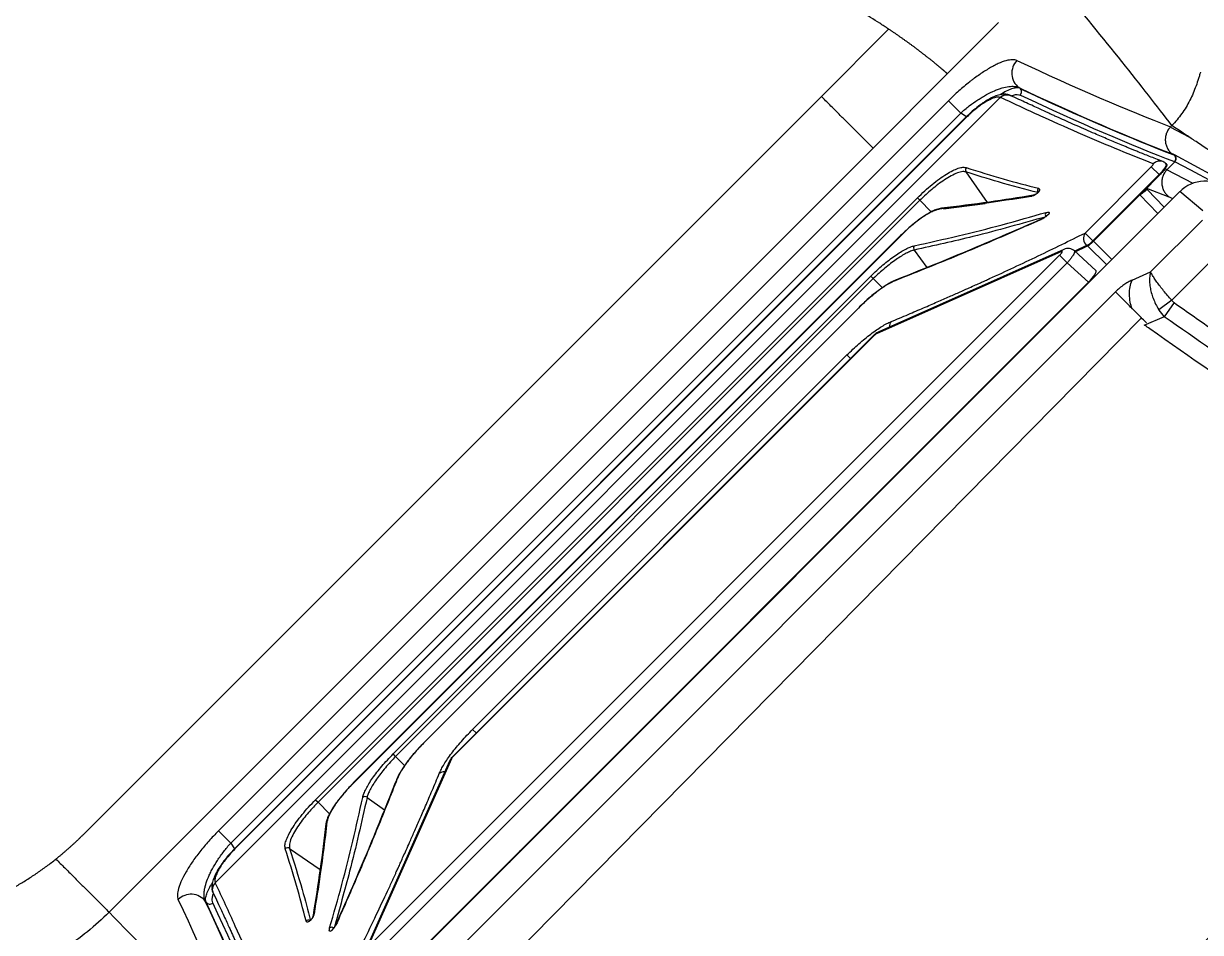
# Model space of a CAD drawing. Extents: x 527 to 611, y 788 to 934.
# Drawn here: x 585.13 to 601.4, y 815.49 to 828.06 of the extents above; entities that cross this region are included whole.
import ezdxf

# ---------------------------------------------------------------- set-up
doc = ezdxf.new("R2010")
doc.units = 0
doc.header["$MEASUREMENT"] = 0
doc.layers.add('1', color=4, linetype='Continuous')
doc.layers.add('GEOMETRY', color=4, linetype='Continuous', lineweight=25)

# ---------------------------------------------------------------- blocks, each defined once
blk = doc.blocks.new('2026_FLASH')
at = {"layer": 'GEOMETRY'}
for p, q in [((70.821, 24.052), (71.53, 24.761)), ((70.01, 24.669), (69.08, 23.738)), ((70.821, 24.052), (69.794, 23.024)), ((71.824, 23.85), (71.812, 23.859)), ((69.08, 23.738), (58.871, 13.53)), ((60.696, 12.866), (71.554, 23.724)), ((70.837, 23.678), (60.742, 13.583)), ((71.007, 23.508), (70.837, 23.678)), ((71.695, 23.751), (71.681, 23.756)), ((71.007, 23.508), (60.912, 13.413)), ((71.084, 23.454), (60.966, 13.336)), ((71.087, 23.451), (60.969, 13.333)), ((71.085, 23.454), (71.007, 23.508)), ((71.087, 23.451), (71.084, 23.454)), ((74.176, 23.169), (73.905, 23.314)), ((73.925, 23.335), (73.908, 23.318)), ((69.794, 23.024), (59.229, 12.459)), ((73.836, 22.816), (73.843, 22.81)), ((73.856, 22.798), (73.846, 22.808)), ((73.86, 22.727), (73.967, 22.834)), ((73.955, 22.93), (73.934, 22.942)), ((71.079, 22.694), (71.373, 22.273)), ((72.728, 21.849), (73.642, 22.764)), ((73.75, 22.657), (72.835, 21.742)), ((73.756, 22.65), (73.523, 22.416)), ((73.75, 22.657), (73.642, 22.764)), ((73.756, 22.65), (73.75, 22.657)), ((73.832, 22.738), (73.86, 22.727)), ((74.221, 22.533), (73.856, 22.723)), ((73.576, 22.47), (73.886, 22.351)), ((74.036, 22.421), (61.999, 10.384)), ((62.085, 14.013), (70.407, 22.335)), ((70.441, 22.301), (62.119, 13.979)), ((70.407, 22.335), (70.441, 22.301)), ((70.441, 22.301), (70.6, 22.142)), ((73.497, 22.391), (72.842, 21.735)), ((73.5, 22.387), (73.483, 22.378)), ((73.733, 22.118), (73.484, 22.377)), ((73.523, 22.416), (73.497, 22.391)), ((73.527, 22.403), (73.5, 22.387)), ((73.821, 22.206), (73.584, 22.452)), ((73.938, 22.323), (73.886, 22.351)), ((74.355, 22.156), (74.036, 22.421)), ((70.768, 22.184), (71.343, 22.258)), ((72.207, 22.096), (72.195, 22.085)), ((73.633, 21.312), (74.349, 22.027)), ((70.175, 21.813), (62.607, 14.245)), ((70.177, 21.812), (62.608, 14.243)), ((70.176, 21.813), (70.177, 21.812)), ((72.728, 21.849), (72.835, 21.742)), ((72.748, 21.676), (72.586, 21.597)), ((72.727, 21.653), (72.596, 21.588)), ((72.757, 21.667), (72.727, 21.653)), ((72.757, 21.667), (72.748, 21.676)), ((72.759, 21.67), (73.026, 21.411)), ((72.835, 21.742), (72.842, 21.735)), ((72.842, 21.735), (73.096, 21.481)), ((74.771, 21.766), (73.925, 20.92)), ((62.878, 12.045), (72.375, 21.542)), ((72.399, 21.595), (69.84, 20.454)), ((72.434, 21.623), (69.875, 20.482)), ((70.363, 21.613), (70.536, 21.372)), ((72.375, 21.542), (72.479, 21.439)), ((72.877, 21.332), (72.579, 21.603)), ((72.479, 21.439), (62.981, 11.941)), ((72.774, 21.17), (72.479, 21.439)), ((63.158, 14.646), (69.764, 21.252)), ((69.798, 21.218), (63.192, 14.612)), ((63.25, 11.646), (72.774, 21.17)), ((69.798, 21.218), (69.764, 21.252)), ((69.798, 21.218), (69.923, 21.093)), ((72.837, 21.222), (72.828, 21.23)), ((73.376, 21.199), (73.633, 21.312)), ((73.147, 21.035), (63.385, 11.273)), ((72.62, 21.005), (72.615, 21.011)), ((72.576, 20.972), (72.581, 20.966)), ((73.925, 20.92), (73.745, 20.789)), ((73.958, 20.887), (73.821, 20.692)), ((69.591, 20.812), (63.594, 14.815)), ((69.592, 20.81), (63.595, 14.813)), ((69.592, 20.81), (69.591, 20.812)), ((73.821, 20.692), (73.54, 20.568)), ((73.498, 20.665), (63.845, 10.869)), ((72.176, 20.561), (72.156, 20.553)), ((69.816, 20.446), (63.974, 14.604)), ((69.818, 20.443), (63.977, 14.602)), ((69.818, 20.443), (69.816, 20.446)), ((69.875, 20.482), (69.848, 20.469)), ((64.257, 14.986), (69.434, 20.163)), ((69.483, 20.114), (69.434, 20.163)), ((71.667, 20.051), (71.649, 20.045)), ((71.286, 19.671), (71.258, 19.655)), ((71.271, 19.667), (71.296, 19.681)), ((71.143, 19.528), (71.115, 19.511)), ((70.239, 18.624), (70.233, 18.63)), ((70.283, 18.668), (70.278, 18.674)), ((64.306, 14.937), (64.257, 14.986)), ((63.595, 14.813), (63.594, 14.815)), ((63.938, 14.545), (62.797, 11.986)), ((63.966, 14.58), (62.825, 12.021)), ((63.192, 14.612), (63.158, 14.646)), ((63.192, 14.612), (63.317, 14.488)), ((63.951, 14.572), (63.938, 14.545)), ((63.974, 14.604), (63.977, 14.602)), ((62.607, 14.244), (62.608, 14.243)), ((65.796, 14.181), (65.79, 14.187)), ((62.085, 14.013), (62.119, 13.979)), ((62.797, 14.046), (63.036, 13.875)), ((65.752, 14.137), (65.746, 14.142)), ((62.119, 13.979), (62.278, 13.82)), ((60.742, 13.583), (60.912, 13.413)), ((60.912, 13.413), (60.966, 13.335)), ((60.969, 13.333), (60.966, 13.336)), ((61.726, 13.341), (62.147, 13.047)), ((64.909, 13.305), (64.892, 13.277)), ((64.775, 13.171), (64.761, 13.146)), ((60.696, 12.866), (60.698, 12.861)), ((62.141, 12.933), (62.151, 12.995)), ((60.665, 12.737), (60.671, 12.724)), ((64.375, 12.771), (64.369, 12.753)), ((60.561, 12.608), (60.57, 12.595)), ((62.33, 12.231), (62.31, 12.211)), ((63.859, 12.244), (63.867, 12.264))]:
    blk.add_line(p, q, dxfattribs=at)
at = {"layer": 'GEOMETRY', "flags": 128}
for points in [[(74.732, 22.515), (74.688, 22.539), (74.509, 22.634), (73.962, 22.928)], [(74.496, 22.552), (74.191, 22.716), (73.968, 22.835), (73.968, 22.835)], [(69.848, 20.469), (69.832, 20.458), (69.818, 20.443)], [(63.977, 14.602), (63.962, 14.588), (63.951, 14.572)]]:
    blk.add_lwpolyline(points, dxfattribs=at)
at = {"layer": 'GEOMETRY'}
for centre, radius, start, end in [((71.964, 24.058), 0.251, 135.6124, 232.5361), ((71.786, 23.8), 0.0627, 315.6124, 52.5408), ((71.443, 23.648), 0.0662, 118.7627, 150.3318), ((73.758, 22.722), 0.122, 68.6692, 136.3608), ((73.918, 22.88), 0.0628, 315.5441, 53.6233), ((71.12, 22.721), 0.0482, 136.8445, 213.7774), ((72.118, 22.434), 0.0482, 136.8769, 209.1444), ((72.015, 22.329), 0.0413, 98.104, 139.7005), ((70.744, 22.151), 0.0408, 97.1686, 140.5378), ((72.127, 22.006), 0.0343, 103.7973, 142.5577), ((72.225, 22.104), 0.0493, 141.9486, 216.6999), ((72.837, 21.774), 0.133, 145.5751, 227.9224), ((70.404, 21.642), 0.0501, 142.5032, 215.5559), ((72.598, 21.964), 0.325, 297.5954, 316.967), ((72.472, 21.54), 0.0916, 115.0458, 142.6296), ((70.128, 21.17), 0.0339, 105.0253, 143.8516), ((70.14, 20.555), 0.119, 144.1584, 183.4124), ((69.905, 20.357), 0.125, 116.868, 135), ((70.038, 20.01), 0.486, 114.1096, 116.9326), ((69.913, 20.398), 0.0915, 114.1578, 142.6364), ((64.022, 14.507), 0.0915, 127.3636, 155.8422), ((64.063, 14.515), 0.125, 135, 153.132), ((64.41, 14.382), 0.486, 153.0674, 155.8904), ((63.865, 14.28), 0.119, 86.5876, 125.8416), ((63.235, 14.277), 0.0339, 126.1481, 165.0127), ((62.768, 14.006), 0.0501, 54.4441, 127.4968), ((62.269, 13.676), 0.0409, 129.5302, 172.6987), ((61.699, 13.3), 0.0482, 56.2226, 133.1555), ((60.772, 12.977), 0.0662, 119.6682, 151.2375), ((60.362, 12.456), 0.251, 37.4639, 134.3876), ((60.62, 12.634), 0.0627, 217.4592, 314.3876), ((62.091, 12.405), 0.0413, 130.3008, 171.6766), ((61.986, 12.302), 0.0482, 61.0626, 133.1216), ((62.311, 12.202), 0.0493, 53.3108, 128.0458), ((62.409, 12.299), 0.0343, 127.427, 166.7701)]:
    blk.add_arc(centre, radius, start, end, dxfattribs=at)
for centre, major_axis, ratio, start_param, end_param in [((-11.01, 84.019), (87.337, -61.039), 0.051723, 5.993439, 6.080707), ((-11.153, 83.814), (87.514, -61.216), 0.051607, 5.993481, 6.080501), ((-11.199, 83.845), (87.566, -61.253), 0.051607, 5.993814, 6.081316), ((-11.234, 83.794), (87.61, -61.297), 0.051579, 5.993825, 6.081326), ((74.444, 22.023), (-0.439, 0.364), 0.920287, 4.801709, 6.198207), ((72.744, 21.199), (0.133, 0.133), 0.221015, 4.713636, 6.293464), ((0.401, 95.43), (-61.039, 87.337), 0.051723, 3.344071, 3.431339), ((0.605, 95.573), (-61.216, 87.514), 0.051607, 3.344276, 3.431297), ((0.575, 95.619), (-61.253, 87.566), 0.051607, 3.343462, 3.430964), ((0.626, 95.654), (-61.297, 87.61), 0.051579, 3.343451, 3.430953)]:
    blk.add_ellipse(centre, major_axis=major_axis, ratio=ratio, start_param=start_param, end_param=end_param, dxfattribs=at)
for points, knots in [([(70.01, 24.669), (69.989, 24.682), (69.969, 24.696), (69.928, 24.723), (69.907, 24.736), (69.845, 24.776), (69.803, 24.802), (69.719, 24.853), (69.677, 24.878), (69.593, 24.928), (69.55, 24.952), (69.422, 25.024), (69.335, 25.07), (69.161, 25.16), (69.073, 25.203), (68.896, 25.286), (68.806, 25.326), (68.625, 25.402), (68.533, 25.439), (68.35, 25.51), (68.257, 25.545), (68.073, 25.615), (67.981, 25.651), (67.706, 25.757), (67.522, 25.827), (67.154, 25.968), (66.97, 26.039), (66.418, 26.251), (66.05, 26.392), (64.946, 26.815), (64.21, 27.098), (63.107, 27.521), (62.739, 27.662), (62.187, 27.874), (62.003, 27.944), (61.727, 28.05), (61.635, 28.085), (61.451, 28.156), (61.359, 28.192), (61.267, 28.227)], [0, 0, 0, 0, 0.007813, 0.007813, 0.015625, 0.015625, 0.03125, 0.03125, 0.046875, 0.046875, 0.0625, 0.0625, 0.09375, 0.09375, 0.125, 0.125, 0.15625, 0.15625, 0.1875, 0.1875, 0.21875, 0.21875, 0.25, 0.25, 0.3125, 0.3125, 0.375, 0.375, 0.5, 0.5, 0.75, 0.75, 0.875, 0.875, 0.9375, 0.9375, 0.96875, 0.96875, 1, 1, 1, 1]), ([(70.821, 24.052), (70.82, 24.053), (70.817, 24.056), (70.812, 24.06), (70.806, 24.065), (70.801, 24.069), (70.795, 24.074), (70.789, 24.08), (70.782, 24.085), (70.776, 24.091), (70.769, 24.097), (70.762, 24.103), (70.754, 24.109), (70.747, 24.116), (70.739, 24.122), (70.73, 24.129), (70.722, 24.136), (70.713, 24.144), (70.704, 24.151), (70.695, 24.159), (70.685, 24.167), (70.675, 24.175), (70.665, 24.183), (70.655, 24.192), (70.644, 24.201), (70.634, 24.209), (70.623, 24.218), (70.611, 24.228), (70.6, 24.237), (70.588, 24.247), (70.576, 24.256), (70.563, 24.266), (70.551, 24.276), (70.538, 24.286), (70.525, 24.296), (70.512, 24.306), (70.499, 24.317), (70.485, 24.327), (70.471, 24.338), (70.457, 24.349), (70.443, 24.36), (70.429, 24.371), (70.414, 24.382), (70.4, 24.393), (70.385, 24.404), (70.37, 24.415), (70.355, 24.427), (70.339, 24.438), (70.324, 24.449), (70.308, 24.461), (70.292, 24.472), (70.276, 24.484), (70.261, 24.495), (70.244, 24.507), (70.228, 24.519), (70.212, 24.53), (70.195, 24.542), (70.179, 24.553), (70.162, 24.565), (70.146, 24.577), (70.129, 24.588), (70.112, 24.6), (70.095, 24.611), (70.078, 24.623), (70.061, 24.634), (70.044, 24.646), (70.027, 24.657), (70.016, 24.665), (70.01, 24.669)], [0, 0, 0, 0, 0.015154, 0.030307, 0.045461, 0.060614, 0.075768, 0.090921, 0.106074, 0.121227, 0.13638, 0.151533, 0.166685, 0.181837, 0.196988, 0.212139, 0.227289, 0.242439, 0.257589, 0.272738, 0.287888, 0.303037, 0.318187, 0.333336, 0.348485, 0.363633, 0.378782, 0.393931, 0.40908, 0.424229, 0.439379, 0.45453, 0.469682, 0.484835, 0.499989, 0.515145, 0.530302, 0.545459, 0.560618, 0.575777, 0.590937, 0.606097, 0.621256, 0.636414, 0.651572, 0.666728, 0.681884, 0.69704, 0.712194, 0.727347, 0.742499, 0.757649, 0.772797, 0.787944, 0.803091, 0.818236, 0.833382, 0.848527, 0.863672, 0.878816, 0.893961, 0.909106, 0.924251, 0.939398, 0.954546, 0.969696, 0.984847, 1, 1, 1, 1]), ([(71.785, 24.233), (71.767, 24.242), (71.746, 24.245), (71.707, 24.244), (71.694, 24.243), (71.672, 24.24), (71.664, 24.238), (71.649, 24.235), (71.641, 24.233), (71.6, 24.221), (71.564, 24.208), (71.507, 24.182), (71.487, 24.172), (71.446, 24.151), (71.425, 24.139), (71.36, 24.102), (71.315, 24.073), (71.246, 24.025), (71.222, 24.009), (71.186, 23.982), (71.174, 23.973), (71.15, 23.954), (71.138, 23.945), (71.078, 23.897), (71.029, 23.857), (70.957, 23.792), (70.933, 23.77), (70.885, 23.724), (70.861, 23.701), (70.837, 23.678)], [0, 0, 0, 0, 0.125, 0.125, 0.1875, 0.1875, 0.21875, 0.21875, 0.25, 0.25, 0.375, 0.375, 0.4375, 0.4375, 0.5, 0.5, 0.625, 0.625, 0.6875, 0.6875, 0.71875, 0.71875, 0.75, 0.75, 0.875, 0.875, 0.9375, 0.9375, 1, 1, 1, 1]), ([(74.322, 24.075), (74.321, 24.07), (74.317, 24.057), (74.308, 24.027), (74.29, 23.967), (74.25, 23.847), (74.179, 23.682), (74.068, 23.496), (73.976, 23.385), (73.925, 23.335)], [0.5076981, 0.5076981, 0.5076981, 0.5076981, 0.515625, 0.53125, 0.5625, 0.625, 0.75, 0.875, 1, 1, 1, 1]), ([(71.007, 23.508), (71.026, 23.525), (71.045, 23.542), (71.085, 23.575), (71.105, 23.591), (71.165, 23.637), (71.205, 23.665), (71.265, 23.704), (71.285, 23.717), (71.325, 23.74), (71.344, 23.752), (71.402, 23.783), (71.44, 23.801), (71.494, 23.824), (71.512, 23.832), (71.547, 23.844), (71.564, 23.85), (71.613, 23.864), (71.644, 23.871), (71.687, 23.876), (71.701, 23.877), (71.727, 23.878), (71.739, 23.877), (71.774, 23.874), (71.794, 23.868), (71.812, 23.859)], [0, 0, 0, 0, 0.0625, 0.0625, 0.125, 0.125, 0.25, 0.25, 0.3125, 0.3125, 0.375, 0.375, 0.5, 0.5, 0.5625, 0.5625, 0.625, 0.625, 0.75, 0.75, 0.8125, 0.8125, 0.875, 0.875, 1, 1, 1, 1]), ([(71.684, 23.756), (71.666, 23.76), (71.628, 23.771), (71.564, 23.765), (71.491, 23.746), (71.438, 23.72), (71.411, 23.706)], [0, 0, 0, 0, 0.2173476, 0.4572033, 0.7182818, 1, 1, 1, 1]), ([(71.824, 23.85), (71.812, 23.853), (71.786, 23.86), (71.728, 23.849), (71.657, 23.821), (71.597, 23.79), (71.559, 23.765), (71.55, 23.759)], [0, 0, 0, 0, 0.2308626, 0.4686105, 0.6992322, 0.9364796, 1, 1, 1, 1]), ([(71.554, 23.724), (71.565, 23.734), (71.584, 23.75), (71.614, 23.761), (71.638, 23.764), (71.662, 23.763), (71.675, 23.758), (71.682, 23.756)], [0, 0, 0, 0, 0.326029, 0.501643, 0.681015, 0.860387, 1, 1, 1, 1]), ([(71.705, 23.746), (71.715, 23.75), (71.748, 23.762), (71.792, 23.767), (71.818, 23.76), (71.831, 23.756)], [0, 0, 0, 0, 0.1814672, 0.5848734, 1, 1, 1, 1]), ([(71.411, 23.706), (71.386, 23.692), (71.335, 23.663), (71.252, 23.603), (71.167, 23.534), (71.111, 23.481), (71.084, 23.454)], [0, 0, 0, 0, 0.250944, 0.500833, 0.749974, 1, 1, 1, 1]), ([(71.385, 23.681), (71.36, 23.666), (71.309, 23.637), (71.229, 23.578), (71.154, 23.515), (71.11, 23.472), (71.087, 23.451)], [0, 0, 0, 0, 0.280004, 0.559321, 0.77951, 1, 1, 1, 1]), ([(71.554, 23.724), (71.543, 23.726), (71.521, 23.73), (71.467, 23.72), (71.416, 23.696), (71.385, 23.681)], [0, 0, 0, 0, 0.280482, 0.560569, 1, 1, 1, 1]), ([(71.559, 23.722), (71.558, 23.722), (71.556, 23.723), (71.554, 23.724), (71.554, 23.724)], [0, 0, 0, 0, 0.56, 1, 1, 1, 1]), ([(71.559, 23.722), (71.571, 23.732), (71.589, 23.748), (71.62, 23.758), (71.644, 23.762), (71.669, 23.759), (71.687, 23.756), (71.694, 23.751), (71.695, 23.75)], [0, 0, 0, 0, 0.30765, 0.473334, 0.642556, 0.811778, 0.977462, 1, 1, 1, 1]), ([(73.67, 22.807), (73.517, 22.867), (73.211, 22.987), (72.701, 23.203), (72.156, 23.444), (71.758, 23.629), (71.559, 23.722)], [0, 0, 0, 0, 0.248503, 0.497997, 0.748504, 1, 1, 1, 1]), ([(73.803, 22.836), (73.77, 22.849), (73.709, 22.872), (73.621, 22.907), (73.543, 22.938), (73.475, 22.965), (73.418, 22.989), (73.367, 23.009), (73.32, 23.029), (73.273, 23.048), (73.182, 23.086), (73.046, 23.143), (72.884, 23.213), (72.74, 23.275), (72.62, 23.328), (72.502, 23.381), (72.411, 23.421), (72.344, 23.451), (72.295, 23.473), (72.238, 23.5), (72.171, 23.53), (72.094, 23.565), (72.009, 23.605), (71.913, 23.649), (71.808, 23.698), (71.734, 23.733), (71.695, 23.751)], [0, 0, 0, 0, 0.0536635, 0.1014131, 0.1432487, 0.1791703, 0.2091778, 0.2335598, 0.2573987, 0.2815323, 0.3059607, 0.3949928, 0.4843674, 0.5412425, 0.5981056, 0.6526238, 0.7030561, 0.7208013, 0.7422546, 0.7676801, 0.7970778, 0.8304478, 0.8670883, 0.9075605, 0.9518644, 1, 1, 1, 1]), ([(73.905, 23.314), (73.893, 23.301), (73.882, 23.287), (73.864, 23.256), (73.856, 23.24), (73.844, 23.206), (73.84, 23.189), (73.837, 23.162), (73.836, 23.153), (73.836, 23.136), (73.836, 23.118), (73.838, 23.101), (73.842, 23.083), (73.844, 23.075), (73.851, 23.05), (73.858, 23.034), (73.87, 23.011), (73.875, 23.004), (73.885, 22.989), (73.89, 22.983), (73.901, 22.97), (73.907, 22.964), (73.917, 22.955), (73.92, 22.953), (73.927, 22.947), (73.93, 22.945), (73.934, 22.942)], [0, 0, 0, 0, 0.125, 0.125, 0.25, 0.25, 0.375, 0.375, 0.4375, 0.4375, 0.5, 0.5625, 0.5625, 0.625, 0.625, 0.75, 0.75, 0.8125, 0.8125, 0.875, 0.875, 0.9375, 0.9375, 0.96875, 0.96875, 1, 1, 1, 1]), ([(74.177, 23.169), (74.172, 23.172), (74.141, 23.192), (74.057, 23.248), (73.978, 23.3), (73.925, 23.335)], [0.8012468, 0.8012468, 0.8012468, 0.8012468, 0.8125, 0.875, 1, 1, 1, 1]), ([(75.152, 22.518), (75.062, 22.578), (74.862, 22.71), (74.612, 22.877), (74.4, 23.02), (74.273, 23.105), (74.198, 23.154), (74.177, 23.169)], [0.043213, 0.043213, 0.043213, 0.043213, 0.25, 0.5, 0.625, 0.75, 0.8012468, 0.8012468, 0.8012468, 0.8012468]), ([(73.642, 22.764), (73.648, 22.77), (73.658, 22.781), (73.668, 22.795), (73.672, 22.804), (73.671, 22.806), (73.67, 22.807)], [0, 0, 0, 0, 0.279781, 0.559368, 0.779698, 1, 1, 1, 1]), ([(73.848, 22.803), (73.849, 22.799), (73.849, 22.793), (73.844, 22.777), (73.833, 22.757), (73.818, 22.734), (73.798, 22.709), (73.775, 22.682), (73.758, 22.665), (73.75, 22.657)], [0, 0, 0, 0, 0.131046, 0.275872, 0.420698, 0.565523, 0.710349, 0.855174, 1, 1, 1, 1]), ([(73.855, 22.797), (73.857, 22.795), (73.859, 22.793), (73.857, 22.782), (73.852, 22.769), (73.84, 22.749), (73.824, 22.726), (73.804, 22.701), (73.781, 22.675), (73.764, 22.658), (73.756, 22.65)], [0, 0, 0, 0, 0.117254, 0.208705, 0.348362, 0.4724, 0.610445, 0.744388, 0.874238, 1, 1, 1, 1]), ([(73.849, 22.802), (73.842, 22.809), (73.83, 22.824), (73.812, 22.832), (73.803, 22.836)], [0, 0, 0, 0, 0.4930644, 1, 1, 1, 1]), ([(73.845, 22.807), (73.847, 22.807), (73.848, 22.806), (73.848, 22.803), (73.848, 22.803)], [0, 0, 0, 0, 0.859994, 1, 1, 1, 1]), ([(73.968, 22.835), (73.971, 22.838), (73.974, 22.842), (73.978, 22.85), (73.98, 22.854), (73.985, 22.866), (73.986, 22.875), (73.985, 22.888), (73.984, 22.892), (73.982, 22.901), (73.98, 22.905), (73.974, 22.916), (73.969, 22.923), (73.962, 22.928)], [0, 0, 0, 0, 0.125, 0.125, 0.25, 0.25, 0.5, 0.5, 0.625, 0.625, 0.75, 0.75, 1, 1, 1, 1]), ([(70.407, 22.335), (70.441, 22.367), (70.508, 22.433), (70.611, 22.521), (70.713, 22.6), (70.81, 22.664), (70.898, 22.714), (70.975, 22.746), (71.04, 22.762), (71.07, 22.756), (71.084, 22.754)], [0, 0, 0, 0, 0.1249797, 0.2498104, 0.374924, 0.499644, 0.6248336, 0.7494924, 0.8749389, 1, 1, 1, 1]), ([(71.079, 22.694), (71.061, 22.697), (71.025, 22.702), (70.944, 22.675), (70.855, 22.63), (70.762, 22.572), (70.671, 22.505), (70.587, 22.436), (70.51, 22.368), (70.463, 22.322), (70.441, 22.301)], [0, 0, 0, 0, 0.162071, 0.313654, 0.454688, 0.585121, 0.704904, 0.813999, 0.912373, 1, 1, 1, 1]), ([(72.079, 22.407), (71.897, 22.454), (71.572, 22.537), (71.23, 22.646), (71.079, 22.694)], [0, 0, 0, 0, 0.56, 1, 1, 1, 1]), ([(71.084, 22.754), (71.255, 22.7), (71.597, 22.591), (71.921, 22.508), (72.083, 22.467)], [0, 0, 0, 0, 0.49866, 1, 1, 1, 1]), ([(73.856, 22.723), (73.844, 22.71), (73.834, 22.696), (73.815, 22.665), (73.808, 22.649), (73.796, 22.615), (73.792, 22.598), (73.789, 22.571), (73.788, 22.562), (73.788, 22.544), (73.788, 22.527), (73.79, 22.509), (73.794, 22.492), (73.796, 22.483), (73.803, 22.458), (73.81, 22.442), (73.823, 22.419), (73.827, 22.412), (73.837, 22.398), (73.843, 22.391), (73.854, 22.378), (73.86, 22.372), (73.869, 22.364), (73.873, 22.361), (73.879, 22.356), (73.883, 22.353), (73.886, 22.351)], [0, 0, 0, 0, 0.125, 0.125, 0.25, 0.25, 0.375, 0.375, 0.4375, 0.4375, 0.5, 0.5625, 0.5625, 0.625, 0.625, 0.75, 0.75, 0.8125, 0.8125, 0.875, 0.875, 0.9375, 0.9375, 0.96875, 0.96875, 1, 1, 1, 1]), ([(72.083, 22.467), (72.09, 22.464), (72.099, 22.46), (72.098, 22.442), (72.092, 22.429), (72.085, 22.419), (72.079, 22.412), (72.072, 22.404), (72.062, 22.395), (72.043, 22.381), (72.013, 22.363), (71.995, 22.359), (71.983, 22.356)], [0, 0, 0, 0, 0.247982, 0.372618, 0.441338, 0.470631, 0.498637, 0.526731, 0.555977, 0.62457, 0.749679, 1, 1, 1, 1]), ([(71.983, 22.356), (71.751, 22.319), (71.336, 22.253), (70.903, 22.2), (70.713, 22.177)], [0, 0, 0, 0, 0.559999, 1, 1, 1, 1]), ([(72.009, 22.37), (71.808, 22.338), (71.394, 22.272), (70.962, 22.219), (70.739, 22.191)], [0, 0, 0, 0, 0.484374, 1, 1, 1, 1]), ([(72.074, 22.408), (72.074, 22.408), (72.072, 22.406), (72.068, 22.402), (72.059, 22.394), (72.048, 22.386), (72.028, 22.375), (72.017, 22.372), (72.009, 22.37)], [0, 0, 0, 0, 0.01474, 0.060975, 0.113352, 0.25736, 0.471621, 1, 1, 1, 1]), ([(72.085, 22.421), (72.084, 22.421), (72.084, 22.421), (72.083, 22.418), (72.08, 22.415), (72.078, 22.412), (72.076, 22.41), (72.074, 22.408)], [0, 0, 0, 0, 0.3166371, 0.5922031, 0.7150175, 0.8346322, 1, 1, 1, 1]), ([(73.483, 22.378), (73.486, 22.38), (73.49, 22.384), (73.495, 22.389), (73.497, 22.391)], [0, 0, 0, 0, 0.561357, 1, 1, 1, 1]), ([(73.5, 22.387), (73.499, 22.387), (73.498, 22.388), (73.497, 22.39), (73.497, 22.391), (73.497, 22.391), (73.497, 22.391)], [0, 0, 0, 0, 0.240927, 0.5000598, 0.7591555, 1, 1, 1, 1]), ([(73.516, 22.392), (73.516, 22.393), (73.516, 22.395), (73.515, 22.396), (73.513, 22.396)], [0, 0, 0, 0, 0.161955, 1, 1, 1, 1]), ([(73.527, 22.403), (73.526, 22.404), (73.523, 22.407), (73.521, 22.412), (73.521, 22.415), (73.522, 22.416), (73.523, 22.416)], [0, 0, 0, 0, 0.240883, 0.499993, 0.759107, 1, 1, 1, 1]), ([(70.713, 22.177), (70.698, 22.174), (70.668, 22.168), (70.612, 22.145), (70.549, 22.112), (70.479, 22.068), (70.406, 22.015), (70.329, 21.953), (70.252, 21.885), (70.202, 21.836), (70.177, 21.812)], [0, 0, 0, 0, 0.124859, 0.249839, 0.374581, 0.499645, 0.624145, 0.749435, 0.874586, 1, 1, 1, 1]), ([(70.739, 22.191), (70.718, 22.187), (70.68, 22.18), (70.617, 22.152), (70.561, 22.121), (70.507, 22.088), (70.449, 22.048), (70.407, 22.018), (70.382, 21.997), (70.38, 21.996)], [0, 0, 0, 0, 0.223732, 0.405054, 0.553671, 0.693351, 0.826446, 0.985702, 1, 1, 1, 1]), ([(72.186, 22.134), (72.199, 22.137), (72.219, 22.142), (72.232, 22.136), (72.233, 22.127), (72.229, 22.119), (72.224, 22.112), (72.217, 22.104), (72.204, 22.091), (72.182, 22.073), (72.144, 22.048), (72.117, 22.035), (72.1, 22.027)], [0, 0, 0, 0, 0.24929, 0.374204, 0.446178, 0.474268, 0.499703, 0.525478, 0.553385, 0.625455, 0.750396, 1, 1, 1, 1]), ([(72.1, 22.027), (71.882, 21.931), (71.448, 21.74), (70.782, 21.461), (70.329, 21.281), (70.101, 21.19)], [0, 0, 0, 0, 0.333336, 0.662642, 1, 1, 1, 1]), ([(72.117, 22.039), (71.8, 21.9), (71.146, 21.613), (70.468, 21.342), (70.119, 21.202)], [0, 0, 0, 0, 0.484374, 1, 1, 1, 1]), ([(70.38, 21.996), (70.351, 21.972), (70.304, 21.934), (70.235, 21.871), (70.196, 21.833), (70.176, 21.813)], [0, 0, 0, 0, 0.420267, 0.693094, 1, 1, 1, 1]), ([(72.185, 22.074), (71.851, 21.98), (71.255, 21.811), (70.636, 21.673), (70.363, 21.613)], [0, 0, 0, 0, 0.56, 1, 1, 1, 1]), ([(70.364, 21.672), (70.568, 21.717), (70.978, 21.808), (71.585, 21.962), (71.985, 22.077), (72.186, 22.134)], [0, 0, 0, 0, 0.328622, 0.66197, 1, 1, 1, 1]), ([(72.195, 22.084), (72.183, 22.075), (72.155, 22.055), (72.131, 22.045), (72.119, 22.039)], [0, 0, 0, 0, 0.449689, 1, 1, 1, 1]), ([(72.221, 22.109), (72.221, 22.11), (72.221, 22.11), (72.22, 22.109), (72.219, 22.107), (72.217, 22.106), (72.216, 22.104), (72.213, 22.101), (72.212, 22.099), (72.21, 22.098)], [0, 0, 0, 0, 0.096457, 0.306819, 0.415491, 0.530594, 0.648173, 0.772216, 1, 1, 1, 1]), ([(70.044, 20.624), (70.123, 20.657), (70.273, 20.72), (70.486, 20.811), (70.676, 20.894), (70.844, 20.967), (70.984, 21.029), (71.098, 21.08), (71.188, 21.12), (71.261, 21.153), (71.317, 21.178), (71.357, 21.196), (71.383, 21.208), (71.396, 21.215), (71.401, 21.217), (71.403, 21.218), (71.404, 21.218), (71.404, 21.218), (71.405, 21.218), (71.405, 21.218), (71.405, 21.218), (71.631, 21.322), (72.075, 21.528), (72.512, 21.743), (72.728, 21.849)], [0, 0, 0, 0, 0.085655, 0.163387, 0.233195, 0.29508, 0.349042, 0.387957, 0.421371, 0.449282, 0.468475, 0.483786, 0.494048, 0.49761, 0.498993, 0.499566, 0.499811, 0.499918, 0.499964, 0.499985, 0.499994, 0.500001, 0.752588, 1, 1, 1, 1]), ([(69.764, 21.252), (69.791, 21.279), (69.846, 21.333), (69.931, 21.408), (70.016, 21.476), (70.097, 21.537), (70.175, 21.588), (70.247, 21.628), (70.311, 21.658), (70.347, 21.668), (70.364, 21.672)], [0, 0, 0, 0, 0.1247357, 0.249852, 0.3743206, 0.4996194, 0.6240783, 0.7493214, 0.8746287, 1, 1, 1, 1]), ([(72.842, 21.735), (72.835, 21.728), (72.82, 21.714), (72.797, 21.694), (72.775, 21.677), (72.763, 21.671), (72.757, 21.667)], [0, 0, 0, 0, 0.230802, 0.474396, 0.730793, 1, 1, 1, 1]), ([(70.363, 21.613), (70.347, 21.608), (70.314, 21.599), (70.254, 21.57), (70.187, 21.532), (70.114, 21.484), (70.037, 21.427), (69.957, 21.363), (69.877, 21.293), (69.824, 21.243), (69.798, 21.218)], [0, 0, 0, 0, 0.124837, 0.249721, 0.374651, 0.499628, 0.624651, 0.749721, 0.874837, 1, 1, 1, 1]), ([(72.375, 21.542), (72.379, 21.546), (72.387, 21.554), (72.396, 21.566), (72.404, 21.577), (72.409, 21.586), (72.411, 21.593), (72.41, 21.597), (72.406, 21.598), (72.401, 21.596), (72.399, 21.595)], [0, 0, 0, 0, 0.125058, 0.250072, 0.375047, 0.5, 0.624953, 0.749928, 0.874942, 1, 1, 1, 1]), ([(72.579, 21.602), (72.57, 21.61), (72.55, 21.625), (72.512, 21.635), (72.47, 21.636), (72.445, 21.627), (72.433, 21.622)], [0, 0, 0, 0, 0.245131, 0.499262, 0.754022, 1, 1, 1, 1]), ([(72.578, 21.603), (72.579, 21.603), (72.583, 21.603), (72.583, 21.592), (72.577, 21.573), (72.562, 21.545), (72.54, 21.512), (72.511, 21.475), (72.49, 21.451), (72.479, 21.439)], [0, 0, 0, 0, 0.0183342, 0.1819452, 0.3455562, 0.5091671, 0.6727781, 0.836389, 1, 1, 1, 1]), ([(70.115, 21.201), (70.092, 21.191), (70.051, 21.173), (69.988, 21.136), (69.938, 21.103), (69.892, 21.072), (69.841, 21.034), (69.774, 20.98), (69.687, 20.905), (69.625, 20.845), (69.591, 20.812)], [0, 0, 0, 0, 0.159982, 0.287383, 0.383486, 0.453601, 0.543259, 0.663803, 0.815633, 1, 1, 1, 1]), ([(70.101, 21.19), (70.066, 21.174), (69.997, 21.142), (69.867, 21.053), (69.729, 20.942), (69.637, 20.854), (69.592, 20.81)], [0, 0, 0, 0, 0.250157, 0.499974, 0.74964, 1, 1, 1, 1]), ([(73.376, 21.199), (73.358, 21.19), (73.321, 21.172), (73.262, 21.134), (73.203, 21.089), (73.166, 21.053), (73.147, 21.035)], [0, 0, 0, 0, 0.252343, 0.500481, 0.752579, 1, 1, 1, 1]), ([(73.376, 20.797), (73.367, 20.83), (73.348, 20.898), (73.338, 21.004), (73.345, 21.109), (73.366, 21.168), (73.376, 21.199)], [0, 0, 0, 0, 0.225226, 0.471675, 0.732806, 1, 1, 1, 1]), ([(73.633, 21.312), (73.633, 21.312), (73.627, 21.292), (73.618, 21.249), (73.616, 21.178), (73.624, 21.103), (73.641, 21.025), (73.667, 20.945), (73.701, 20.866), (73.73, 20.815), (73.745, 20.789)], [0, 0, 0, 0, 0.001602, 0.1506, 0.294628, 0.438651, 0.577276, 0.715894, 0.85795, 1, 1, 1, 1]), ([(73.925, 20.92), (73.905, 20.942), (73.867, 20.986), (73.812, 21.051), (73.763, 21.113), (73.719, 21.172), (73.682, 21.226), (73.652, 21.274), (73.639, 21.3), (73.633, 21.312), (73.633, 21.312)], [0, 0, 0, 0, 0.14205, 0.284106, 0.422724, 0.561349, 0.705372, 0.8494, 0.998398, 1, 1, 1, 1]), ([(73.578, 20.605), (73.563, 20.619), (73.527, 20.655), (73.468, 20.714), (73.403, 20.779), (73.341, 20.842), (73.283, 20.9), (73.232, 20.951), (73.183, 21), (73.16, 21.022), (73.147, 21.035)], [0, 0, 0, 0, 0.085733, 0.210743, 0.335753, 0.460762, 0.585772, 0.710781, 0.835791, 1, 1, 1, 1]), ([(73.958, 20.887), (74.142, 20.758), (75.064, 20.114), (76.045, 19.41), (76.927, 18.813), (77.133, 18.675), (77.297, 18.557), (77.411, 18.448), (77.476, 18.356), (77.524, 18.255), (77.558, 18.134), (77.57, 17.995), (77.566, 17.841), (77.547, 17.018), (77.569, 15.908), (77.56, 14.807), (77.564, 14.385), (77.553, 14.263), (77.517, 14.15), (77.458, 14.031), (77.357, 13.914), (77.001, 13.576), (76.135, 12.687), (74.473, 11.045), (72.691, 9.239), (71.382, 7.961), (70.849, 7.404), (70.649, 7.192), (70.48, 7.031), (70.336, 6.933), (70.228, 6.887), (70.114, 6.861), (69.875, 6.852), (69.329, 6.862), (68.822, 6.859), (68.477, 6.857)], [0, 0, 0, 0, 0.03273, 0.163648, 0.175653, 0.187658, 0.199644, 0.205049, 0.210454, 0.215858, 0.221261, 0.228663, 0.236112, 0.243565, 0.348466, 0.397583, 0.403718, 0.409824, 0.415316, 0.420808, 0.42913, 0.437515, 0.492348, 0.609476, 0.777448, 0.861434, 0.875538, 0.889641, 0.903702, 0.909359, 0.915018, 0.920634, 0.926263, 0.949783, 1, 1, 1, 1]), ([(73.925, 20.92), (73.925, 20.919), (73.934, 20.906), (73.946, 20.897), (73.958, 20.887)], [0, 0, 0, 0, 0.053813, 1, 1, 1, 1]), ([(68.477, 7.096), (68.477, 7.096), (68.702, 7.096), (69.136, 7.102), (69.641, 7.082), (69.938, 7.107), (70.033, 7.09), (70.084, 7.069), (70.156, 7.065), (70.248, 7.08), (70.367, 7.135), (70.506, 7.248), (70.656, 7.401), (70.796, 7.564), (71.052, 7.837), (71.6, 8.37), (73.387, 10.176), (75.303, 12.053), (76.88, 13.668), (77.2, 13.974), (77.273, 14.048), (77.33, 14.138), (77.353, 14.228), (77.349, 14.352), (77.333, 14.509), (77.328, 14.721), (77.324, 14.933), (77.324, 15.483), (77.323, 16.292), (77.327, 17.161), (77.321, 17.681), (77.33, 17.928), (77.333, 18.084), (77.304, 18.189), (77.262, 18.265), (77.224, 18.31), (77.11, 18.392), (76.949, 18.5), (76.722, 18.661), (75.678, 19.39), (74.712, 20.068), (73.821, 20.692)], [0, 0, 0, 0, 0, 0.03351, 0.064598, 0.075502, 0.077238, 0.079027, 0.084361, 0.08772, 0.093111, 0.103638, 0.114249, 0.124957, 0.135615, 0.170011, 0.238803, 0.51397, 0.56964, 0.574792, 0.579934, 0.584977, 0.590628, 0.593433, 0.603874, 0.614365, 0.624915, 0.635437, 0.696264, 0.745422, 0.764916, 0.773628, 0.782303, 0.788055, 0.789461, 0.795352, 0.79655, 0.810366, 0.824205, 0.838045, 1, 1, 1, 1]), ([(73.745, 20.789), (73.746, 20.788), (73.768, 20.752), (73.795, 20.721), (73.821, 20.692)], [0, 0, 0, 0, 0.055163, 1, 1, 1, 1]), ([(68.27, 7.347), (68.439, 7.346), (68.836, 7.345), (69.268, 7.355), (69.561, 7.343), (69.663, 7.356), (69.747, 7.414), (70.002, 7.666), (70.455, 8.121), (71.33, 8.995), (72.885, 10.55), (74.688, 12.362), (76.179, 13.834), (76.793, 14.465), (76.974, 14.635), (77.042, 14.719), (77.076, 14.811), (77.077, 14.9), (77.064, 15.198), (77.087, 16.063), (77.047, 17.043), (77.088, 17.824), (77.061, 18.048), (77.008, 18.141), (76.938, 18.204), (76.738, 18.339), (76.196, 18.726), (75.111, 19.48), (74.158, 20.149), (73.575, 20.557), (73.552, 20.573)], [0, 0, 0, 0, 0.0261407, 0.0610806, 0.0663651, 0.0715423, 0.076551, 0.0816248, 0.1269313, 0.175318, 0.2720915, 0.4656385, 0.5690007, 0.5948413, 0.6011565, 0.6073862, 0.6111996, 0.6160595, 0.6209574, 0.6572882, 0.7490195, 0.7719535, 0.7777151, 0.7834748, 0.7878375, 0.7922391, 0.8205203, 0.8905066, 0.9956432, 1, 1, 1, 1]), ([(69.434, 20.163), (69.461, 20.189), (69.516, 20.243), (69.599, 20.319), (69.682, 20.389), (69.764, 20.453), (69.842, 20.51), (69.916, 20.558), (69.985, 20.598), (70.024, 20.615), (70.044, 20.624)], [0, 0, 0, 0, 0.124859, 0.250343, 0.375009, 0.500423, 0.625481, 0.750164, 0.87554, 1, 1, 1, 1]), ([(63.796, 14.376), (63.805, 14.396), (63.822, 14.436), (63.862, 14.504), (63.91, 14.578), (63.967, 14.656), (64.031, 14.738), (64.102, 14.821), (64.177, 14.904), (64.231, 14.959), (64.257, 14.986)], [0, 0, 0, 0, 0.1248458, 0.25034, 0.3749889, 0.500419, 0.6254609, 0.7501611, 0.8755254, 1, 1, 1, 1]), ([(63.594, 14.815), (63.565, 14.785), (63.513, 14.732), (63.45, 14.66), (63.404, 14.605), (63.367, 14.558), (63.329, 14.506), (63.285, 14.442), (63.237, 14.365), (63.216, 14.317), (63.204, 14.29)], [0, 0, 0, 0, 0.158601, 0.285355, 0.381217, 0.451254, 0.54089, 0.661646, 0.814148, 1, 1, 1, 1]), ([(63.595, 14.813), (63.551, 14.768), (63.463, 14.677), (63.352, 14.538), (63.264, 14.409), (63.232, 14.339), (63.215, 14.305)], [0, 0, 0, 0, 0.250163, 0.499981, 0.749644, 1, 1, 1, 1]), ([(62.737, 14.045), (62.742, 14.063), (62.751, 14.098), (62.781, 14.162), (62.821, 14.234), (62.872, 14.311), (62.933, 14.393), (63.001, 14.478), (63.077, 14.563), (63.131, 14.618), (63.158, 14.646)], [0, 0, 0, 0, 0.124735, 0.249854, 0.374333, 0.499616, 0.624086, 0.749316, 0.874628, 1, 1, 1, 1]), ([(63.192, 14.612), (63.168, 14.587), (63.119, 14.535), (63.049, 14.455), (62.984, 14.374), (62.925, 14.295), (62.876, 14.221), (62.838, 14.153), (62.81, 14.094), (62.801, 14.062), (62.797, 14.046)], [0, 0, 0, 0, 0.1203082, 0.2446365, 0.3717861, 0.5003716, 0.6289092, 0.7559167, 0.8800134, 1, 1, 1, 1]), ([(62.571, 11.692), (62.69, 11.935), (62.862, 12.285), (63.052, 12.69), (63.129, 12.856), (63.157, 12.918), (63.166, 12.938), (63.175, 12.957), (63.184, 12.976), (63.193, 12.996), (63.203, 13.019), (63.218, 13.051), (63.239, 13.096), (63.266, 13.157), (63.3, 13.232), (63.34, 13.322), (63.391, 13.436), (63.453, 13.576), (63.526, 13.744), (63.609, 13.934), (63.7, 14.147), (63.763, 14.297), (63.796, 14.376)], [0, 0, 0, 0, 0.277448, 0.401582, 0.4566, 0.463822, 0.471049, 0.478281, 0.485516, 0.492756, 0.499999, 0.511403, 0.528309, 0.550718, 0.578629, 0.612043, 0.650958, 0.70492, 0.766805, 0.836613, 0.914345, 1, 1, 1, 1]), ([(62.608, 14.243), (62.584, 14.218), (62.535, 14.168), (62.467, 14.091), (62.406, 14.015), (62.353, 13.941), (62.308, 13.872), (62.275, 13.808), (62.252, 13.752), (62.246, 13.722), (62.243, 13.707)], [0, 0, 0, 0, 0.1248577, 0.2498364, 0.3744363, 0.4996548, 0.6241638, 0.7494396, 0.8745989, 1, 1, 1, 1]), ([(63.203, 14.286), (63.073, 13.961), (62.806, 13.291), (62.522, 12.643), (62.376, 12.309)], [0, 0, 0, 0, 0.484376, 1, 1, 1, 1]), ([(63.215, 14.305), (63.125, 14.077), (62.945, 13.625), (62.669, 12.966), (62.481, 12.538), (62.388, 12.327)], [0, 0, 0, 0, 0.3395259, 0.6728724, 1, 1, 1, 1]), ([(62.607, 14.244), (62.587, 14.224), (62.549, 14.185), (62.487, 14.116), (62.448, 14.069), (62.425, 14.04)], [0, 0, 0, 0, 0.306869, 0.579925, 1, 1, 1, 1]), ([(61.666, 13.336), (61.664, 13.35), (61.658, 13.38), (61.674, 13.445), (61.706, 13.522), (61.756, 13.61), (61.82, 13.707), (61.899, 13.808), (61.987, 13.912), (62.053, 13.979), (62.085, 14.013)], [0, 0, 0, 0, 0.124988, 0.249816, 0.374945, 0.499649, 0.624856, 0.749497, 0.874947, 1, 1, 1, 1]), ([(62.425, 14.04), (62.423, 14.038), (62.403, 14.014), (62.372, 13.972), (62.332, 13.914), (62.299, 13.86), (62.268, 13.803), (62.241, 13.743), (62.234, 13.706), (62.23, 13.687)], [0, 0, 0, 0, 0.014962, 0.177114, 0.31291, 0.455396, 0.60705, 0.792187, 1, 1, 1, 1]), ([(62.28, 12.241), (62.337, 12.44), (62.451, 12.836), (62.603, 13.438), (62.693, 13.844), (62.737, 14.045)], [0, 0, 0, 0, 0.338019, 0.671367, 1, 1, 1, 1]), ([(62.797, 14.046), (62.72, 13.703), (62.583, 13.091), (62.414, 12.501), (62.34, 12.241)], [0, 0, 0, 0, 0.56, 1, 1, 1, 1]), ([(62.119, 13.979), (62.098, 13.957), (62.052, 13.91), (61.984, 13.833), (61.915, 13.749), (61.848, 13.658), (61.79, 13.565), (61.745, 13.476), (61.718, 13.395), (61.723, 13.359), (61.726, 13.341)], [0, 0, 0, 0, 0.087627, 0.1860007, 0.2950958, 0.4148794, 0.5453116, 0.6863459, 0.8379286, 1, 1, 1, 1]), ([(62.229, 13.681), (62.203, 13.471), (62.15, 13.039), (62.084, 12.625), (62.05, 12.411)], [0, 0, 0, 0, 0.4843763, 1, 1, 1, 1]), ([(62.243, 13.707), (62.213, 13.465), (62.16, 13.033), (62.094, 12.619), (62.064, 12.437)], [0, 0, 0, 0, 0.559999, 1, 1, 1, 1]), ([(58.495, 13.194), (58.506, 13.202), (58.527, 13.22), (58.56, 13.246), (58.592, 13.273), (58.624, 13.3), (58.655, 13.328), (58.687, 13.356), (58.718, 13.384), (58.749, 13.412), (58.78, 13.441), (58.811, 13.471), (58.841, 13.5), (58.861, 13.52), (58.871, 13.53)], [0, 0, 0, 0, 0.0826636, 0.1654244, 0.2482899, 0.3312675, 0.4143646, 0.4975884, 0.5809464, 0.6644456, 0.7480934, 0.831897, 0.9158635, 1, 1, 1, 1]), ([(60.742, 13.583), (60.695, 13.536), (60.65, 13.488), (60.586, 13.416), (60.565, 13.391), (60.524, 13.343), (60.504, 13.318), (60.446, 13.246), (60.411, 13.198), (60.363, 13.129), (60.348, 13.106), (60.319, 13.06), (60.306, 13.038), (60.268, 12.974), (60.247, 12.933), (60.225, 12.885), (60.221, 12.875), (60.213, 12.857), (60.21, 12.848), (60.2, 12.821), (60.194, 12.804), (60.181, 12.755), (60.176, 12.726), (60.175, 12.688), (60.176, 12.676), (60.18, 12.654), (60.183, 12.644), (60.187, 12.635)], [0, 0, 0, 0, 0.125, 0.125, 0.1875, 0.1875, 0.25, 0.25, 0.375, 0.375, 0.4375, 0.4375, 0.5, 0.5, 0.625, 0.625, 0.65625, 0.65625, 0.6875, 0.6875, 0.75, 0.75, 0.875, 0.875, 0.9375, 0.9375, 1, 1, 1, 1]), ([(60.561, 12.608), (60.557, 12.617), (60.553, 12.626), (60.547, 12.647), (60.545, 12.658), (60.541, 12.693), (60.542, 12.719), (60.547, 12.761), (60.55, 12.776), (60.557, 12.807), (60.561, 12.823), (60.575, 12.873), (60.588, 12.908), (60.611, 12.962), (60.619, 12.981), (60.638, 13.019), (60.648, 13.038), (60.679, 13.096), (60.703, 13.135), (60.742, 13.195), (60.756, 13.216), (60.785, 13.256), (60.799, 13.276), (60.845, 13.336), (60.877, 13.375), (60.912, 13.413)], [0, 0, 0, 0, 0.0625, 0.0625, 0.125, 0.125, 0.25, 0.25, 0.3125, 0.3125, 0.375, 0.375, 0.5, 0.5, 0.5625, 0.5625, 0.625, 0.625, 0.75, 0.75, 0.8125, 0.8125, 0.875, 0.875, 1, 1, 1, 1]), ([(56.327, 12.265), (56.34, 12.267), (56.368, 12.27), (56.409, 12.277), (56.449, 12.283), (56.49, 12.29), (56.531, 12.298), (56.571, 12.305), (56.611, 12.313), (56.652, 12.322), (56.692, 12.331), (56.732, 12.34), (56.772, 12.349), (56.812, 12.359), (56.851, 12.369), (56.891, 12.38), (56.931, 12.391), (56.97, 12.402), (57.009, 12.414), (57.049, 12.426), (57.088, 12.439), (57.127, 12.451), (57.166, 12.465), (57.204, 12.478), (57.243, 12.492), (57.282, 12.506), (57.32, 12.521), (57.359, 12.536), (57.397, 12.551), (57.435, 12.567), (57.485, 12.588), (57.546, 12.615), (57.619, 12.649), (57.691, 12.683), (57.762, 12.719), (57.832, 12.756), (57.902, 12.794), (57.97, 12.834), (58.039, 12.875), (58.106, 12.916), (58.173, 12.96), (58.239, 13.004), (58.304, 13.049), (58.368, 13.096), (58.432, 13.144), (58.474, 13.177), (58.495, 13.194)], [0, 0, 0, 0, 0.017336, 0.034652, 0.05195, 0.06923, 0.086495, 0.103746, 0.120984, 0.138211, 0.155429, 0.172638, 0.18984, 0.207037, 0.22423, 0.241421, 0.258611, 0.275801, 0.292994, 0.31019, 0.327391, 0.344599, 0.361814, 0.37904, 0.396276, 0.413524, 0.430786, 0.448064, 0.465358, 0.482671, 0.500003, 0.533502, 0.566931, 0.600301, 0.633623, 0.666906, 0.700162, 0.733402, 0.766636, 0.799874, 0.833128, 0.866408, 0.899724, 0.933088, 0.96651, 1, 1, 1, 1]), ([(58.495, 13.194), (58.515, 13.173), (58.555, 13.133), (58.636, 13.053), (58.734, 12.955), (58.847, 12.842), (58.952, 12.738), (59.045, 12.645), (59.124, 12.565), (59.177, 12.513), (59.21, 12.479), (59.223, 12.465), (59.229, 12.459)], [0, 0, 0, 0, 0.0625, 0.125, 0.25, 0.375, 0.5, 0.625, 0.75, 0.875, 0.9375, 1, 1, 1, 1]), ([(60.966, 13.336), (60.939, 13.309), (60.886, 13.253), (60.817, 13.168), (60.757, 13.085), (60.728, 13.034), (60.714, 13.009)], [0, 0, 0, 0, 0.250027, 0.499168, 0.749056, 1, 1, 1, 1]), ([(60.969, 13.333), (60.942, 13.304), (60.888, 13.247), (60.823, 13.166), (60.773, 13.095), (60.75, 13.055), (60.739, 13.035)], [0, 0, 0, 0, 0.280221, 0.559883, 0.779694, 1, 1, 1, 1]), ([(61.953, 12.337), (61.912, 12.499), (61.829, 12.823), (61.72, 13.165), (61.666, 13.336)], [0, 0, 0, 0, 0.50134, 1, 1, 1, 1]), ([(61.726, 13.341), (61.786, 13.149), (61.895, 12.808), (61.977, 12.484), (62.013, 12.341)], [0, 0, 0, 0, 0.56, 1, 1, 1, 1]), ([(60.739, 13.035), (60.729, 13.015), (60.709, 12.975), (60.69, 12.914), (60.694, 12.884), (60.696, 12.866)], [0, 0, 0, 0, 0.280241, 0.560088, 1, 1, 1, 1]), ([(60.57, 12.595), (60.567, 12.607), (60.56, 12.63), (60.568, 12.681), (60.592, 12.746), (60.623, 12.81), (60.651, 12.854), (60.66, 12.868)], [0, 0, 0, 0, 0.207882, 0.420693, 0.652271, 0.890481, 1, 1, 1, 1]), ([(60.714, 13.009), (60.703, 12.987), (60.68, 12.942), (60.658, 12.873), (60.648, 12.802), (60.658, 12.76), (60.664, 12.738)], [0, 0, 0, 0, 0.229382, 0.47115, 0.727617, 1, 1, 1, 1]), ([(60.665, 12.737), (60.662, 12.743), (60.657, 12.758), (60.656, 12.782), (60.659, 12.806), (60.67, 12.836), (60.686, 12.855), (60.696, 12.866)], [0, 0, 0, 0, 0.152638, 0.329295, 0.505952, 0.678907, 1, 1, 1, 1]), ([(60.67, 12.725), (60.67, 12.727), (60.662, 12.742), (60.659, 12.777), (60.667, 12.816), (60.682, 12.844), (60.694, 12.856), (60.699, 12.862)], [0, 0, 0, 0, 0.03509, 0.356745, 0.678399, 0.838877, 1, 1, 1, 1]), ([(60.698, 12.861), (60.791, 12.662), (60.976, 12.264), (61.217, 11.719), (61.433, 11.209), (61.553, 10.903), (61.613, 10.75)], [0, 0, 0, 0, 0.2514956, 0.5020024, 0.7514962, 1, 1, 1, 1]), ([(60.664, 12.589), (60.66, 12.6), (60.653, 12.623), (60.657, 12.666), (60.669, 12.702), (60.674, 12.717)], [0, 0, 0, 0, 0.355103, 0.718511, 1, 1, 1, 1]), ([(60.669, 12.725), (60.69, 12.682), (60.728, 12.6), (60.78, 12.487), (60.826, 12.389), (60.864, 12.306), (60.896, 12.236), (60.923, 12.177), (60.948, 12.122), (60.972, 12.068), (61.019, 11.965), (61.085, 11.816), (61.159, 11.648), (61.22, 11.506), (61.27, 11.39), (61.316, 11.281), (61.35, 11.199), (61.375, 11.14), (61.392, 11.098), (61.413, 11.048), (61.436, 10.991), (61.461, 10.928), (61.489, 10.859), (61.519, 10.783), (61.551, 10.702), (61.572, 10.646), (61.584, 10.617)], [0, 0, 0, 0, 0.053666, 0.101418, 0.143256, 0.179178, 0.209187, 0.23357, 0.257409, 0.281544, 0.305973, 0.395006, 0.484381, 0.541256, 0.598119, 0.652637, 0.703068, 0.720813, 0.742265, 0.76769, 0.797087, 0.830456, 0.867095, 0.907565, 0.951867, 1, 1, 1, 1]), ([(62.064, 12.437), (62.061, 12.425), (62.057, 12.407), (62.04, 12.377), (62.026, 12.359), (62.016, 12.348), (62.009, 12.341), (62.002, 12.335), (61.992, 12.328), (61.978, 12.322), (61.961, 12.321), (61.956, 12.33), (61.953, 12.337)], [0, 0, 0, 0, 0.247979, 0.372617, 0.441301, 0.470594, 0.498636, 0.526698, 0.555944, 0.624572, 0.749681, 1, 1, 1, 1]), ([(62.05, 12.411), (62.048, 12.403), (62.045, 12.392), (62.035, 12.373), (62.026, 12.361), (62.019, 12.353), (62.015, 12.348), (62.012, 12.346), (62.011, 12.346)], [0, 0, 0, 0, 0.522795, 0.736355, 0.881079, 0.934019, 0.980759, 1, 1, 1, 1]), ([(62.011, 12.346), (62.01, 12.344), (62.008, 12.342), (62.005, 12.34), (62.003, 12.338), (62.001, 12.337), (61.999, 12.336), (61.999, 12.336), (61.999, 12.335)], [0, 0, 0, 0, 0.1469178, 0.2668453, 0.3895106, 0.5205876, 0.6659055, 1, 1, 1, 1]), ([(62.388, 12.327), (62.38, 12.309), (62.367, 12.283), (62.341, 12.244), (62.323, 12.222), (62.311, 12.209), (62.303, 12.202), (62.296, 12.197), (62.287, 12.193), (62.278, 12.194), (62.273, 12.208), (62.277, 12.227), (62.28, 12.241)], [0, 0, 0, 0, 0.2500935, 0.3754137, 0.4471122, 0.4750676, 0.5011092, 0.5264712, 0.5545479, 0.6266007, 0.7509264, 1, 1, 1, 1]), ([(62.376, 12.308), (62.373, 12.302), (62.367, 12.289), (62.357, 12.27), (62.347, 12.255), (62.343, 12.248)], [0, 0, 0, 0, 0.3041922, 0.7063939, 1, 1, 1, 1])]:
    blk.add_open_spline(points, degree=3, knots=knots, dxfattribs=at)
for points in [[(73.925, 23.335), (73.524, 23.866), (73.006, 24.513), (72.373, 25.275)], [(69.794, 23.024), (69.782, 23.036), (69.753, 23.065), (69.692, 23.126), (69.615, 23.202), (69.525, 23.292), (69.424, 23.393), (69.314, 23.503), (69.198, 23.619), (69.119, 23.698), (69.08, 23.738)], [(73.905, 23.314), (73.906, 23.316), (73.907, 23.317), (73.908, 23.318)], [(73.962, 22.928), (73.96, 22.929), (73.957, 22.929), (73.955, 22.93)], [(73.963, 22.836), (73.964, 22.835), (73.966, 22.835), (73.967, 22.834)], [(73.967, 22.834), (73.968, 22.835), (73.968, 22.835), (73.968, 22.835)], [(73.856, 22.723), (73.858, 22.725), (73.859, 22.726), (73.86, 22.727)], [(73.583, 22.452), (73.584, 22.452), (73.584, 22.452), (73.574, 22.441), (73.555, 22.424), (73.536, 22.41), (73.527, 22.403)], [(59.229, 12.459), (59.039, 12.27), (58.622, 11.927), (57.908, 11.545), (57.133, 11.31), (56.595, 11.257), (56.327, 11.257)], [(59.229, 12.459), (59.987, 11.677), (60.612, 11.026), (61.102, 10.512)]]:
    blk.add_open_spline(points, degree=3, dxfattribs=at)

msp = doc.modelspace()

# ---------------------------------------------------------------- block references
at = {"layer": '1'}
msp.add_blockref('2026_FLASH', (527.079, 803.314), dxfattribs=at)

doc.saveas('drawing.dxf')
